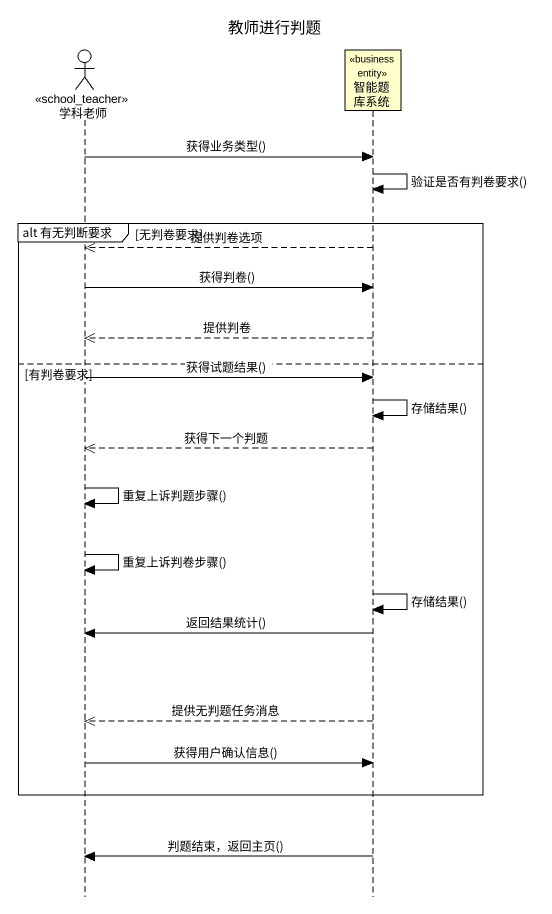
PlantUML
@startuml
title 教师进行判题
hide footbox
actor 学科老师 <<school_teacher>>
participant 智能题库系统 <<business entity>>

学科老师 -> 智能题库系统 : 获得业务类型()
智能题库系统 -> 智能题库系统 : 验证是否有判卷要求()
group alt 有无判断要求 [无判卷要求]
  智能题库系统 -->> 学科老师 : 提供判卷选项
  学科老师 -> 智能题库系统 : 获得判卷()
  智能题库系统 -->> 学科老师 : 提供判卷
else 有判卷要求
  学科老师 -> 智能题库系统 : 获得试题结果()
  智能题库系统 -> 智能题库系统 : 存储结果()
  智能题库系统 -->> 学科老师 : 获得下一个判题
  学科老师 -> 学科老师 : 重复上诉判题步骤()
  学科老师 -> 学科老师 : 重复上诉判卷步骤()
  智能题库系统 -> 智能题库系统 : 存储结果()
  智能题库系统 -> 学科老师 : 返回结果统计()
  智能题库系统 -->> 学科老师 : 提供无判题任务消息
  学科老师 -> 智能题库系统 : 获得用户确认信息()
end
智能题库系统 -> 学科老师 : 判题结束，返回主页()
@enduml
